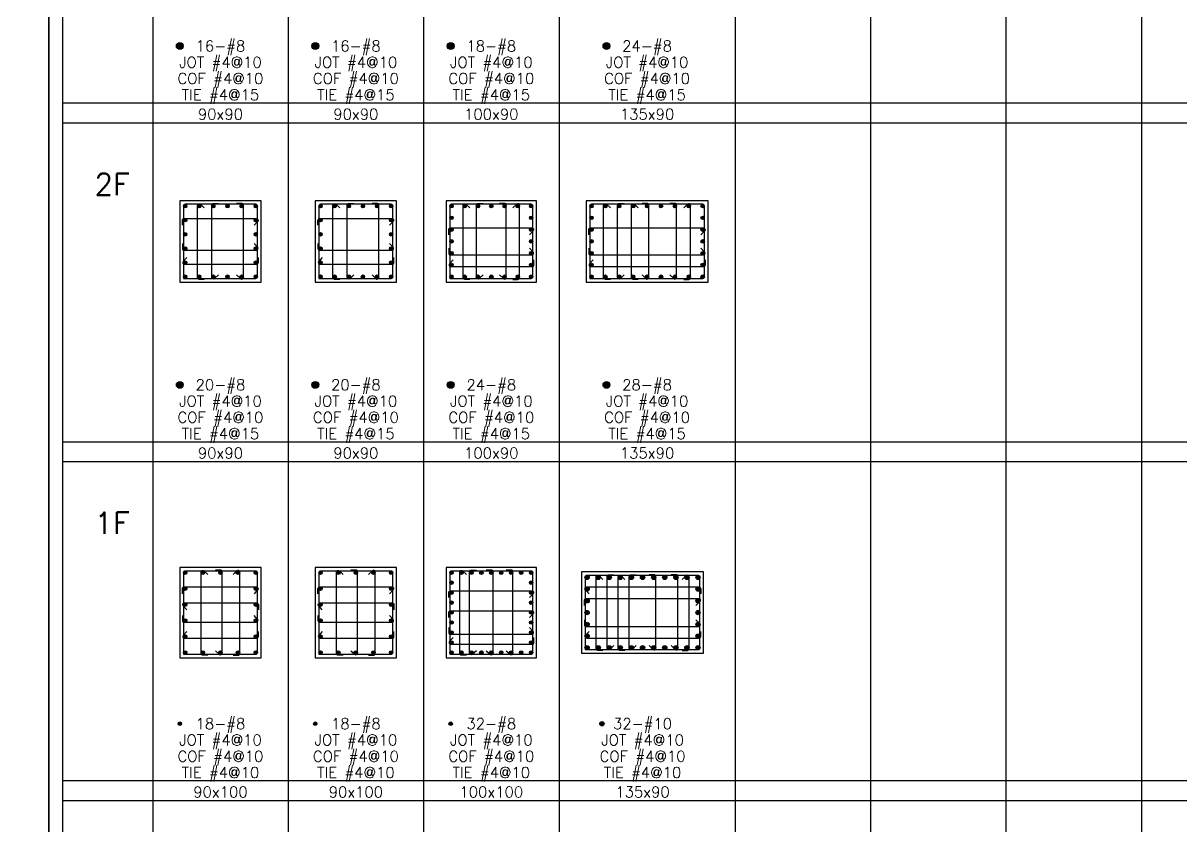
# Model space of a CAD drawing. Header units: millimetres. Extents: x 0 to 31920, y -6088 to 2522.
# Drawn here: x 9548 to 10830, y 825 to 1713 of the extents above; entities that cross this region are included whole.
import ezdxf
from ezdxf.enums import TextEntityAlignment as Align

# ---------------------------------------------------------------- set-up
doc = ezdxf.new("R2010")
doc.units = ezdxf.units.MM
doc.header["$MEASUREMENT"] = 0
for name, color, linetype in [('DwFm', 7, 'Continuous'), ('S-DIM', 2, 'Continuous'), ('S-RC', 130, 'Continuous'), ('S-REINF', 6, 'Continuous'), ('S-REINFD', 201, 'Continuous'), ('S-STUD', 1, 'Continuous'), ('S-TEXT', 2, 'Continuous')]:
    doc.layers.add(name, color=color, linetype=linetype)
doc.styles.add('CS4', font='romans.shx', dxfattribs={"width": 0.8, "bigfont": 'lsp.shx'})

# ---------------------------------------------------------------- blocks, each defined once
blk = doc.blocks.new('繪圖範圍')
blk.add_lwpolyline([(0, 51.1), (79.8, 51.1), (79.8, 0), (0, 0)], close=True)
blk = doc.blocks.new('A$C861375b4')
at = {"layer": 'S-REINFD'}
h = blk.add_hatch(color=256, dxfattribs=at)
edge = h.paths.add_edge_path()
edge.add_arc((35.9, 252.1), 1.91, 0, 360)
h = blk.add_hatch(color=256, dxfattribs=at)
edge = h.paths.add_edge_path()
edge.add_arc((55.5, 252.1), 1.91, 0, 360)
h = blk.add_hatch(color=256, dxfattribs=at)
edge = h.paths.add_edge_path()
edge.add_arc((75, 252.1), 1.91, 0, 360)
h = blk.add_hatch(color=256, dxfattribs=at)
edge = h.paths.add_edge_path()
edge.add_arc((94.5, 252.1), 1.91, 0, 360)
h = blk.add_hatch(color=256, dxfattribs=at)
edge = h.paths.add_edge_path()
edge.add_arc((114.1, 252.1), 1.91, 0, 360)
h = blk.add_hatch(color=256, dxfattribs=at)
edge = h.paths.add_edge_path()
edge.add_arc((185.9, 252.1), 1.91, 0, 360)
h = blk.add_hatch(color=256, dxfattribs=at)
edge = h.paths.add_edge_path()
edge.add_arc((205.5, 252.1), 1.91, 0, 360)
h = blk.add_hatch(color=256, dxfattribs=at)
edge = h.paths.add_edge_path()
edge.add_arc((225, 252.1), 1.91, 0, 360)
h = blk.add_hatch(color=256, dxfattribs=at)
edge = h.paths.add_edge_path()
edge.add_arc((244.5, 252.1), 1.91, 0, 360)
h = blk.add_hatch(color=256, dxfattribs=at)
edge = h.paths.add_edge_path()
edge.add_arc((264.1, 252.1), 1.91, 0, 360)
h = blk.add_hatch(color=256, dxfattribs=at)
edge = h.paths.add_edge_path()
edge.add_arc((330.9, 252.1), 1.91, 0, 360)
h = blk.add_hatch(color=256, dxfattribs=at)
edge = h.paths.add_edge_path()
edge.add_arc((341.9, 252.1), 1.91, 0, 360)
h = blk.add_hatch(color=256, dxfattribs=at)
edge = h.paths.add_edge_path()
edge.add_arc((353, 252.1), 1.91, 0, 360)
h = blk.add_hatch(color=256, dxfattribs=at)
edge = h.paths.add_edge_path()
edge.add_arc((364, 252.1), 1.91, 0, 360)
h = blk.add_hatch(color=256, dxfattribs=at)
edge = h.paths.add_edge_path()
edge.add_arc((375, 252.1), 1.91, 0, 360)
h = blk.add_hatch(color=256, dxfattribs=at)
edge = h.paths.add_edge_path()
edge.add_arc((386, 252.1), 1.91, 0, 360)
h = blk.add_hatch(color=256, dxfattribs=at)
edge = h.paths.add_edge_path()
edge.add_arc((397, 252.1), 1.91, 0, 360)
h = blk.add_hatch(color=256, dxfattribs=at)
edge = h.paths.add_edge_path()
edge.add_arc((408.1, 252.1), 1.91, 0, 360)
h = blk.add_hatch(color=256, dxfattribs=at)
edge = h.paths.add_edge_path()
edge.add_arc((419.1, 252.1), 1.91, 0, 360)
h = blk.add_hatch(color=256, dxfattribs=at)
edge = h.paths.add_edge_path()
edge.add_arc((481.1, 246.9), 2.38, 0, 360)
h = blk.add_hatch(color=256, dxfattribs=at)
edge = h.paths.add_edge_path()
edge.add_arc((493.4, 246.9), 2.38, 0, 360)
h = blk.add_hatch(color=256, dxfattribs=at)
edge = h.paths.add_edge_path()
edge.add_arc((505.6, 246.9), 2.38, 0, 360)
h = blk.add_hatch(color=256, dxfattribs=at)
edge = h.paths.add_edge_path()
edge.add_arc((517.9, 246.9), 2.38, 0, 360)
h = blk.add_hatch(color=256, dxfattribs=at)
edge = h.paths.add_edge_path()
edge.add_arc((530.2, 246.9), 2.38, 0, 360)
h = blk.add_hatch(color=256, dxfattribs=at)
edge = h.paths.add_edge_path()
edge.add_arc((542.5, 246.9), 2.38, 0, 360)
h = blk.add_hatch(color=256, dxfattribs=at)
edge = h.paths.add_edge_path()
edge.add_arc((554.8, 246.9), 2.38, 0, 360)
h = blk.add_hatch(color=256, dxfattribs=at)
edge = h.paths.add_edge_path()
edge.add_arc((567.1, 246.9), 2.38, 0, 360)
h = blk.add_hatch(color=256, dxfattribs=at)
edge = h.paths.add_edge_path()
edge.add_arc((579.4, 246.9), 2.38, 0, 360)
h = blk.add_hatch(color=256, dxfattribs=at)
edge = h.paths.add_edge_path()
edge.add_arc((591.6, 246.9), 2.38, 0, 360)
h = blk.add_hatch(color=256, dxfattribs=at)
edge = h.paths.add_edge_path()
edge.add_arc((603.9, 246.9), 2.38, 0, 360)
h = blk.add_hatch(color=256, dxfattribs=at)
edge = h.paths.add_edge_path()
edge.add_arc((35.9, 234.5), 1.91, 0, 360)
h = blk.add_hatch(color=256, dxfattribs=at)
edge = h.paths.add_edge_path()
edge.add_arc((114.1, 234.5), 1.91, 0, 360)
h = blk.add_hatch(color=256, dxfattribs=at)
edge = h.paths.add_edge_path()
edge.add_arc((185.9, 234.5), 1.91, 0, 360)
h = blk.add_hatch(color=256, dxfattribs=at)
edge = h.paths.add_edge_path()
edge.add_arc((264.1, 234.5), 1.91, 0, 360)
h = blk.add_hatch(color=256, dxfattribs=at)
edge = h.paths.add_edge_path()
edge.add_arc((330.9, 241.1), 1.91, 0, 360)
h = blk.add_hatch(color=256, dxfattribs=at)
edge = h.paths.add_edge_path()
edge.add_arc((330.9, 230), 1.91, 0, 360)
h = blk.add_hatch(color=256, dxfattribs=at)
edge = h.paths.add_edge_path()
edge.add_arc((419.1, 241.1), 1.91, 0, 360)
h = blk.add_hatch(color=256, dxfattribs=at)
edge = h.paths.add_edge_path()
edge.add_arc((419.1, 230), 1.91, 0, 360)
h = blk.add_hatch(color=256, dxfattribs=at)
edge = h.paths.add_edge_path()
edge.add_arc((481.1, 234), 2.38, 0, 360)
h = blk.add_hatch(color=256, dxfattribs=at)
edge = h.paths.add_edge_path()
edge.add_arc((603.9, 234), 2.38, 0, 360)
h = blk.add_hatch(color=256, dxfattribs=at)
edge = h.paths.add_edge_path()
edge.add_arc((35.9, 216.8), 1.91, 0, 360)
h = blk.add_hatch(color=256, dxfattribs=at)
edge = h.paths.add_edge_path()
edge.add_arc((114.1, 216.8), 1.91, 0, 360)
h = blk.add_hatch(color=256, dxfattribs=at)
edge = h.paths.add_edge_path()
edge.add_arc((185.9, 216.8), 1.91, 0, 360)
h = blk.add_hatch(color=256, dxfattribs=at)
edge = h.paths.add_edge_path()
edge.add_arc((264.1, 216.8), 1.91, 0, 360)
h = blk.add_hatch(color=256, dxfattribs=at)
edge = h.paths.add_edge_path()
edge.add_arc((330.9, 219), 1.91, 0, 360)
h = blk.add_hatch(color=256, dxfattribs=at)
edge = h.paths.add_edge_path()
edge.add_arc((419.1, 219), 1.91, 0, 360)
h = blk.add_hatch(color=256, dxfattribs=at)
edge = h.paths.add_edge_path()
edge.add_arc((481.1, 221), 2.38, 0, 360)
h = blk.add_hatch(color=256, dxfattribs=at)
edge = h.paths.add_edge_path()
edge.add_arc((603.9, 221), 2.38, 0, 360)
h = blk.add_hatch(color=256, dxfattribs=at)
edge = h.paths.add_edge_path()
edge.add_arc((330.9, 208), 1.91, 0, 360)
h = blk.add_hatch(color=256, dxfattribs=at)
edge = h.paths.add_edge_path()
edge.add_arc((419.1, 208), 1.91, 0, 360)
h = blk.add_hatch(color=256, dxfattribs=at)
edge = h.paths.add_edge_path()
edge.add_arc((481.1, 208), 2.38, 0, 360)
h = blk.add_hatch(color=256, dxfattribs=at)
edge = h.paths.add_edge_path()
edge.add_arc((603.9, 208), 2.38, 0, 360)
h = blk.add_hatch(color=256, dxfattribs=at)
edge = h.paths.add_edge_path()
edge.add_arc((35.9, 199.2), 1.91, 0, 360)
h = blk.add_hatch(color=256, dxfattribs=at)
edge = h.paths.add_edge_path()
edge.add_arc((114.1, 199.2), 1.91, 0, 360)
h = blk.add_hatch(color=256, dxfattribs=at)
edge = h.paths.add_edge_path()
edge.add_arc((185.9, 199.2), 1.91, 0, 360)
h = blk.add_hatch(color=256, dxfattribs=at)
edge = h.paths.add_edge_path()
edge.add_arc((264.1, 199.2), 1.91, 0, 360)
h = blk.add_hatch(color=256, dxfattribs=at)
edge = h.paths.add_edge_path()
edge.add_arc((330.9, 197), 1.91, 0, 360)
h = blk.add_hatch(color=256, dxfattribs=at)
edge = h.paths.add_edge_path()
edge.add_arc((419.1, 197), 1.91, 0, 360)
h = blk.add_hatch(color=256, dxfattribs=at)
edge = h.paths.add_edge_path()
edge.add_arc((481.1, 195), 2.38, 0, 360)
h = blk.add_hatch(color=256, dxfattribs=at)
edge = h.paths.add_edge_path()
edge.add_arc((603.9, 195), 2.38, 0, 360)
h = blk.add_hatch(color=256, dxfattribs=at)
edge = h.paths.add_edge_path()
edge.add_arc((35.9, 181.5), 1.91, 0, 360)
h = blk.add_hatch(color=256, dxfattribs=at)
edge = h.paths.add_edge_path()
edge.add_arc((114.1, 181.5), 1.91, 0, 360)
h = blk.add_hatch(color=256, dxfattribs=at)
edge = h.paths.add_edge_path()
edge.add_arc((185.9, 181.5), 1.91, 0, 360)
h = blk.add_hatch(color=256, dxfattribs=at)
edge = h.paths.add_edge_path()
edge.add_arc((264.1, 181.5), 1.91, 0, 360)
h = blk.add_hatch(color=256, dxfattribs=at)
edge = h.paths.add_edge_path()
edge.add_arc((330.9, 186), 1.91, 0, 360)
h = blk.add_hatch(color=256, dxfattribs=at)
edge = h.paths.add_edge_path()
edge.add_arc((419.1, 186), 1.91, 0, 360)
h = blk.add_hatch(color=256, dxfattribs=at)
edge = h.paths.add_edge_path()
edge.add_arc((481.1, 182), 2.38, 0, 360)
h = blk.add_hatch(color=256, dxfattribs=at)
edge = h.paths.add_edge_path()
edge.add_arc((603.9, 182), 2.38, 0, 360)
h = blk.add_hatch(color=256, dxfattribs=at)
edge = h.paths.add_edge_path()
edge.add_arc((330.9, 174.9), 1.91, 0, 360)
h = blk.add_hatch(color=256, dxfattribs=at)
edge = h.paths.add_edge_path()
edge.add_arc((419.1, 174.9), 1.91, 0, 360)
h = blk.add_hatch(color=256, dxfattribs=at)
edge = h.paths.add_edge_path()
edge.add_arc((481.1, 169.1), 2.38, 0, 360)
h = blk.add_hatch(color=256, dxfattribs=at)
edge = h.paths.add_edge_path()
edge.add_arc((493.4, 169.1), 2.38, 0, 360)
h = blk.add_hatch(color=256, dxfattribs=at)
edge = h.paths.add_edge_path()
edge.add_arc((505.6, 169.1), 2.38, 0, 360)
h = blk.add_hatch(color=256, dxfattribs=at)
edge = h.paths.add_edge_path()
edge.add_arc((517.9, 169.1), 2.38, 0, 360)
h = blk.add_hatch(color=256, dxfattribs=at)
edge = h.paths.add_edge_path()
edge.add_arc((530.2, 169.1), 2.38, 0, 360)
h = blk.add_hatch(color=256, dxfattribs=at)
edge = h.paths.add_edge_path()
edge.add_arc((542.5, 169.1), 2.38, 0, 360)
h = blk.add_hatch(color=256, dxfattribs=at)
edge = h.paths.add_edge_path()
edge.add_arc((554.8, 169.1), 2.38, 0, 360)
h = blk.add_hatch(color=256, dxfattribs=at)
edge = h.paths.add_edge_path()
edge.add_arc((567.1, 169.1), 2.38, 0, 360)
h = blk.add_hatch(color=256, dxfattribs=at)
edge = h.paths.add_edge_path()
edge.add_arc((579.4, 169.1), 2.38, 0, 360)
h = blk.add_hatch(color=256, dxfattribs=at)
edge = h.paths.add_edge_path()
edge.add_arc((591.6, 169.1), 2.38, 0, 360)
h = blk.add_hatch(color=256, dxfattribs=at)
edge = h.paths.add_edge_path()
edge.add_arc((603.9, 169.1), 2.38, 0, 360)
h = blk.add_hatch(color=256, dxfattribs=at)
edge = h.paths.add_edge_path()
edge.add_arc((35.9, 163.9), 1.91, 0, 360)
h = blk.add_hatch(color=256, dxfattribs=at)
edge = h.paths.add_edge_path()
edge.add_arc((55.5, 163.9), 1.91, 0, 360)
h = blk.add_hatch(color=256, dxfattribs=at)
edge = h.paths.add_edge_path()
edge.add_arc((75, 163.9), 1.91, 0, 360)
h = blk.add_hatch(color=256, dxfattribs=at)
edge = h.paths.add_edge_path()
edge.add_arc((94.5, 163.9), 1.91, 0, 360)
h = blk.add_hatch(color=256, dxfattribs=at)
edge = h.paths.add_edge_path()
edge.add_arc((114.1, 163.9), 1.91, 0, 360)
h = blk.add_hatch(color=256, dxfattribs=at)
edge = h.paths.add_edge_path()
edge.add_arc((185.9, 163.9), 1.91, 0, 360)
h = blk.add_hatch(color=256, dxfattribs=at)
edge = h.paths.add_edge_path()
edge.add_arc((205.5, 163.9), 1.91, 0, 360)
h = blk.add_hatch(color=256, dxfattribs=at)
edge = h.paths.add_edge_path()
edge.add_arc((225, 163.9), 1.91, 0, 360)
h = blk.add_hatch(color=256, dxfattribs=at)
edge = h.paths.add_edge_path()
edge.add_arc((244.5, 163.9), 1.91, 0, 360)
h = blk.add_hatch(color=256, dxfattribs=at)
edge = h.paths.add_edge_path()
edge.add_arc((264.1, 163.9), 1.91, 0, 360)
h = blk.add_hatch(color=256, dxfattribs=at)
edge = h.paths.add_edge_path()
edge.add_arc((330.9, 163.9), 1.91, 0, 360)
h = blk.add_hatch(color=256, dxfattribs=at)
edge = h.paths.add_edge_path()
edge.add_arc((341.9, 163.9), 1.91, 0, 360)
h = blk.add_hatch(color=256, dxfattribs=at)
edge = h.paths.add_edge_path()
edge.add_arc((353, 163.9), 1.91, 0, 360)
h = blk.add_hatch(color=256, dxfattribs=at)
edge = h.paths.add_edge_path()
edge.add_arc((364, 163.9), 1.91, 0, 360)
h = blk.add_hatch(color=256, dxfattribs=at)
edge = h.paths.add_edge_path()
edge.add_arc((375, 163.9), 1.91, 0, 360)
h = blk.add_hatch(color=256, dxfattribs=at)
edge = h.paths.add_edge_path()
edge.add_arc((386, 163.9), 1.91, 0, 360)
h = blk.add_hatch(color=256, dxfattribs=at)
edge = h.paths.add_edge_path()
edge.add_arc((397, 163.9), 1.91, 0, 360)
h = blk.add_hatch(color=256, dxfattribs=at)
edge = h.paths.add_edge_path()
edge.add_arc((408.1, 163.9), 1.91, 0, 360)
h = blk.add_hatch(color=256, dxfattribs=at)
edge = h.paths.add_edge_path()
edge.add_arc((419.1, 163.9), 1.91, 0, 360)
h = blk.add_hatch(color=256, dxfattribs=at)
edge = h.paths.add_edge_path()
edge.add_arc((30, 85), 1.91, 0, 360)
h = blk.add_hatch(color=256, dxfattribs=at)
edge = h.paths.add_edge_path()
edge.add_arc((180, 85), 1.91, 0, 360)
h = blk.add_hatch(color=256, dxfattribs=at)
edge = h.paths.add_edge_path()
edge.add_arc((330, 85), 1.91, 0, 360)
h = blk.add_hatch(color=256, dxfattribs=at)
edge = h.paths.add_edge_path()
edge.add_arc((497.5, 85), 2.38, 0, 360)
at = {"layer": 'S-RC'}
for points in [[(30, 158), (120, 158), (120, 258), (30, 258), (30, 158)], [(180, 158), (270, 158), (270, 258), (180, 258), (180, 158)], [(325, 158), (425, 158), (425, 258), (325, 258), (325, 158)], [(475, 163), (610, 163), (610, 253), (475, 253), (475, 163)]]:
    blk.add_lwpolyline(points, dxfattribs=at)
at = {"layer": 'S-REINF', "color": 2}
for points in [[(34, 162), (114.1, 162, 0.414214), (116, 163.9), (116, 252.1, 0.414214), (114.1, 254), (35.9, 254, 0.414214), (34, 252.1), (34, 162)], [(61, 160.9), (55.4, 160.9, -0.414214), (53.5, 162.8), (53.5, 252.8, -0.653352), (56.7, 254.2), (61, 250.2)], [(69.4, 165.8), (73.7, 161.8, 0.653352), (76.9, 163.2), (76.9, 253.2, 0.414214), (75, 255.1), (69.4, 255.1)], [(89, 160.9), (94.6, 160.9, 0.414214), (96.5, 162.8), (96.5, 252.8, 0.653352), (93.3, 254.2), (89, 250.2)], [(184, 162), (264.1, 162, 0.414214), (266, 163.9), (266, 252.1, 0.414214), (264.1, 254), (185.9, 254, 0.414214), (184, 252.1), (184, 162)], [(211, 160.9), (205.4, 160.9, -0.414214), (203.5, 162.8), (203.5, 252.8, -0.653352), (206.7, 254.2), (211, 250.2)], [(219.4, 165.8), (223.7, 161.8, 0.653352), (226.9, 163.2), (226.9, 253.2, 0.414214), (225, 255.1), (219.4, 255.1)], [(239, 160.9), (244.6, 160.9, 0.414214), (246.5, 162.8), (246.5, 252.8, 0.653352), (243.3, 254.2), (239, 250.2)], [(329, 162), (419.1, 162, 0.414214), (421, 163.9), (421, 252.1, 0.414214), (419.1, 254), (330.9, 254, 0.414214), (329, 252.1), (329, 162)], [(347.5, 160.9), (341.9, 160.9, -0.414214), (340, 162.8), (340, 252.8, -0.653352), (343.2, 254.2), (347.5, 250.2)], [(358.5, 165.8), (354.2, 161.8, -0.653352), (351, 163.2), (351, 253.2, -0.414214), (352.9, 255.1), (358.5, 255.1)], [(369.4, 165.8), (373.7, 161.8, 0.653352), (376.9, 163.2), (376.9, 253.2, 0.414214), (375, 255.1), (369.4, 255.1)], [(391.5, 165.8), (395.8, 161.8, 0.653352), (399, 163.2), (399, 253.2, 0.414214), (397.1, 255.1), (391.5, 255.1)], [(479, 167), (604.1, 167, 0.414214), (606, 168.9), (606, 247.1, 0.414214), (604.1, 249), (480.9, 249, 0.414214), (479, 247.1), (479, 167)], [(498.5, 166.1), (492.9, 166.1, -0.414214), (491, 168), (491, 247.4, -0.665297), (494.2, 248.8), (498.5, 244.6)], [(510.8, 171.4), (506.5, 167.2, -0.665297), (503.3, 168.6), (503.3, 248, -0.414214), (505.2, 249.9), (510.8, 249.9)], [(523, 166.1), (517.4, 166.1, -0.414214), (515.5, 168), (515.5, 247.4, -0.665297), (518.8, 248.8), (523, 244.6)], [(535.3, 171.4), (531.1, 167.2, -0.665297), (527.8, 168.6), (527.8, 248, -0.414214), (529.7, 249.9), (535.3, 249.9)], [(549.7, 171.4), (553.9, 167.2, 0.665297), (557.2, 168.6), (557.2, 248, 0.414214), (555.3, 249.9), (549.7, 249.9)], [(574.2, 171.4), (578.5, 167.2, 0.665297), (581.7, 168.6), (581.7, 248, 0.414214), (579.8, 249.9), (574.2, 249.9)], [(586.5, 166.1), (592.1, 166.1, 0.414214), (594, 168), (594, 247.4, 0.665297), (590.8, 248.8), (586.5, 244.6)], [(32.9, 228.9), (32.9, 234.5, -0.414214), (34.8, 236.4), (114.8, 236.4, -0.653352), (116.2, 233.2), (112.2, 228.9)], [(182.9, 228.9), (182.9, 234.5, -0.414214), (184.8, 236.4), (264.8, 236.4, -0.653352), (266.2, 233.2), (262.2, 228.9)], [(327.9, 224.5), (327.9, 230.1, -0.414214), (329.8, 232), (419.8, 232, -0.653352), (421.2, 228.8), (417.2, 224.5)], [(483.4, 228.8), (479.2, 233.1, -0.665297), (480.6, 236.3), (605, 236.3, -0.414214), (606.9, 234.4), (606.9, 228.8)], [(37.8, 211.2), (33.8, 215.5, -0.653352), (35.2, 218.7), (115.2, 218.7, -0.414214), (117.1, 216.8), (117.1, 211.2)], [(187.8, 211.2), (183.8, 215.5, -0.653352), (185.2, 218.7), (265.2, 218.7, -0.414214), (267.1, 216.8), (267.1, 211.2)], [(478.1, 215.9), (478.1, 221.5, -0.414214), (480, 223.4), (604.4, 223.4, -0.665297), (605.8, 220.1), (601.6, 215.9)], [(327.9, 202.4), (327.9, 208, -0.414214), (329.8, 209.9), (419.8, 209.9, -0.653352), (421.2, 206.7), (417.2, 202.4)], [(32.9, 204.8), (32.9, 199.2, 0.414214), (34.8, 197.3), (114.8, 197.3, 0.653352), (116.2, 200.5), (112.2, 204.8)], [(182.9, 204.8), (182.9, 199.2, 0.414214), (184.8, 197.3), (264.8, 197.3, 0.653352), (266.2, 200.5), (262.2, 204.8)], [(478.1, 200.1), (478.1, 194.5, 0.414214), (480, 192.6), (604.4, 192.6, 0.665297), (605.8, 195.9), (601.6, 200.1)], [(37.8, 187.1), (33.8, 182.8, 0.653352), (35.2, 179.6), (115.2, 179.6, 0.414214), (117.1, 181.5), (117.1, 187.1)], [(187.8, 187.1), (183.8, 182.8, 0.653352), (185.2, 179.6), (265.2, 179.6, 0.414214), (267.1, 181.5), (267.1, 187.1)], [(327.9, 191.5), (327.9, 185.9, 0.414214), (329.8, 184), (419.8, 184, 0.653352), (421.2, 187.2), (417.2, 191.5)], [(332.8, 180.5), (328.8, 176.2, 0.653352), (330.2, 173), (420.2, 173, 0.414214), (422.1, 174.9), (422.1, 180.5)], [(483.4, 187.2), (479.2, 182.9, 0.665297), (480.6, 179.7), (605, 179.7, 0.414214), (606.9, 181.6), (606.9, 187.2)]]:
    blk.add_lwpolyline(points, format="xyb", dxfattribs=at)
at = {"layer": 'S-REINFD'}
for centre, radius in [((35.9, 252.1), 1.91), ((55.5, 252.1), 1.91), ((75, 252.1), 1.91), ((94.5, 252.1), 1.91), ((114.1, 252.1), 1.91), ((185.9, 252.1), 1.91), ((205.5, 252.1), 1.91), ((225, 252.1), 1.91), ((244.5, 252.1), 1.91), ((264.1, 252.1), 1.91), ((330.9, 252.1), 1.91), ((341.9, 252.1), 1.91), ((353, 252.1), 1.91), ((364, 252.1), 1.91), ((375, 252.1), 1.91), ((386, 252.1), 1.91), ((397, 252.1), 1.91), ((408.1, 252.1), 1.91), ((419.1, 252.1), 1.91), ((481.1, 246.9), 2.38), ((493.4, 246.9), 2.38), ((505.6, 246.9), 2.38), ((517.9, 246.9), 2.38), ((530.2, 246.9), 2.38), ((542.5, 246.9), 2.38), ((554.8, 246.9), 2.38), ((567.1, 246.9), 2.38), ((579.4, 246.9), 2.38), ((591.6, 246.9), 2.38), ((603.9, 246.9), 2.38), ((35.9, 234.5), 1.91), ((114.1, 234.5), 1.91), ((185.9, 234.5), 1.91), ((264.1, 234.5), 1.91), ((330.9, 241.1), 1.91), ((330.9, 230), 1.91), ((419.1, 241.1), 1.91), ((419.1, 230), 1.91), ((481.1, 234), 2.38), ((603.9, 234), 2.38), ((35.9, 216.8), 1.91), ((114.1, 216.8), 1.91), ((185.9, 216.8), 1.91), ((264.1, 216.8), 1.91), ((330.9, 219), 1.91), ((419.1, 219), 1.91), ((481.1, 221), 2.38), ((603.9, 221), 2.38), ((330.9, 208), 1.91), ((419.1, 208), 1.91), ((481.1, 208), 2.38), ((603.9, 208), 2.38), ((35.9, 199.2), 1.91), ((114.1, 199.2), 1.91), ((185.9, 199.2), 1.91), ((264.1, 199.2), 1.91), ((330.9, 197), 1.91), ((419.1, 197), 1.91), ((481.1, 195), 2.38), ((603.9, 195), 2.38), ((35.9, 181.5), 1.91), ((114.1, 181.5), 1.91), ((185.9, 181.5), 1.91), ((264.1, 181.5), 1.91), ((330.9, 186), 1.91), ((419.1, 186), 1.91), ((481.1, 182), 2.38), ((603.9, 182), 2.38), ((330.9, 174.9), 1.91), ((419.1, 174.9), 1.91), ((481.1, 169.1), 2.38), ((493.4, 169.1), 2.38), ((505.6, 169.1), 2.38), ((517.9, 169.1), 2.38), ((530.2, 169.1), 2.38), ((542.5, 169.1), 2.38), ((554.8, 169.1), 2.38), ((567.1, 169.1), 2.38), ((579.4, 169.1), 2.38), ((591.6, 169.1), 2.38), ((603.9, 169.1), 2.38), ((35.9, 163.9), 1.91), ((55.5, 163.9), 1.91), ((75, 163.9), 1.91), ((94.5, 163.9), 1.91), ((114.1, 163.9), 1.91), ((185.9, 163.9), 1.91), ((205.5, 163.9), 1.91), ((225, 163.9), 1.91), ((244.5, 163.9), 1.91), ((264.1, 163.9), 1.91), ((330.9, 163.9), 1.91), ((341.9, 163.9), 1.91), ((353, 163.9), 1.91), ((364, 163.9), 1.91), ((375, 163.9), 1.91), ((386, 163.9), 1.91), ((397, 163.9), 1.91), ((408.1, 163.9), 1.91), ((419.1, 163.9), 1.91), ((30, 85), 1.91), ((180, 85), 1.91), ((330, 85), 1.91), ((497.5, 85), 2.38)]:
    blk.add_circle(centre, radius, dxfattribs=at)
at = {"layer": 'S-TEXT', "style": 'CS4'}
for s, p in [('18-#8', (75, 79)), ('18-#8', (225, 79)), ('32-#8', (375, 79)), ('32-#10', (542.5, 79)), ('JOT #4@10', (75, 61)), ('JOT #4@10', (225, 61)), ('JOT #4@10', (375, 61)), ('JOT #4@10', (542.5, 61)), ('COF #4@10', (75, 43)), ('COF #4@10', (225, 43)), ('COF #4@10', (375, 43)), ('COF #4@10', (542.5, 43)), ('TIE #4@10', (75, 25)), ('TIE #4@10', (225, 25)), ('TIE #4@10', (375, 25)), ('TIE #4@10', (542.5, 25)), ('90x100', (75, 3.5)), ('90x100', (225, 3.5)), ('100x100', (375, 3.5)), ('135x90', (542.5, 3.5))]:
    blk.add_text(s, height=12, dxfattribs=at).set_placement(p, align=Align.CENTER)

msp = doc.modelspace()

# ---------------------------------------------------------------- hatches: boundary and pattern name
at = {"layer": 'S-REINFD'}
h = msp.add_hatch(color=256, dxfattribs=at)
edge = h.paths.add_edge_path()
edge.add_arc((9721, 1688), 3.81, 0, 360)
h = msp.add_hatch(color=256, dxfattribs=at)
edge = h.paths.add_edge_path()
edge.add_arc((9871, 1688), 3.81, 0, 360)
h = msp.add_hatch(color=256, dxfattribs=at)
edge = h.paths.add_edge_path()
edge.add_arc((10021, 1688), 3.81, 0, 360)
h = msp.add_hatch(color=256, dxfattribs=at)
edge = h.paths.add_edge_path()
edge.add_arc((10193.5, 1688), 3.81, 0, 360)
h = msp.add_hatch(color=256, dxfattribs=at)
edge = h.paths.add_edge_path()
edge.add_arc((9726.9, 1510.8), 1.91, 0, 360)
h = msp.add_hatch(color=256, dxfattribs=at)
edge = h.paths.add_edge_path()
edge.add_arc((9742.5, 1510.8), 1.91, 0, 360)
h = msp.add_hatch(color=256, dxfattribs=at)
edge = h.paths.add_edge_path()
edge.add_arc((9758.2, 1510.8), 1.91, 0, 360)
h = msp.add_hatch(color=256, dxfattribs=at)
edge = h.paths.add_edge_path()
edge.add_arc((9773.8, 1510.8), 1.91, 0, 360)
h = msp.add_hatch(color=256, dxfattribs=at)
edge = h.paths.add_edge_path()
edge.add_arc((9789.5, 1510.8), 1.91, 0, 360)
h = msp.add_hatch(color=256, dxfattribs=at)
edge = h.paths.add_edge_path()
edge.add_arc((9805.1, 1510.8), 1.91, 0, 360)
h = msp.add_hatch(color=256, dxfattribs=at)
edge = h.paths.add_edge_path()
edge.add_arc((9876.9, 1510.8), 1.91, 0, 360)
h = msp.add_hatch(color=256, dxfattribs=at)
edge = h.paths.add_edge_path()
edge.add_arc((9892.5, 1510.8), 1.91, 0, 360)
h = msp.add_hatch(color=256, dxfattribs=at)
edge = h.paths.add_edge_path()
edge.add_arc((9908.2, 1510.8), 1.91, 0, 360)
h = msp.add_hatch(color=256, dxfattribs=at)
edge = h.paths.add_edge_path()
edge.add_arc((9923.8, 1510.8), 1.91, 0, 360)
h = msp.add_hatch(color=256, dxfattribs=at)
edge = h.paths.add_edge_path()
edge.add_arc((9939.5, 1510.8), 1.91, 0, 360)
h = msp.add_hatch(color=256, dxfattribs=at)
edge = h.paths.add_edge_path()
edge.add_arc((9955.1, 1510.8), 1.91, 0, 360)
h = msp.add_hatch(color=256, dxfattribs=at)
edge = h.paths.add_edge_path()
edge.add_arc((10021.9, 1510.8), 1.91, 0, 360)
h = msp.add_hatch(color=256, dxfattribs=at)
edge = h.paths.add_edge_path()
edge.add_arc((10036.6, 1510.8), 1.91, 0, 360)
h = msp.add_hatch(color=256, dxfattribs=at)
edge = h.paths.add_edge_path()
edge.add_arc((10051.3, 1510.8), 1.91, 0, 360)
h = msp.add_hatch(color=256, dxfattribs=at)
edge = h.paths.add_edge_path()
edge.add_arc((10066, 1510.8), 1.91, 0, 360)
h = msp.add_hatch(color=256, dxfattribs=at)
edge = h.paths.add_edge_path()
edge.add_arc((10080.7, 1510.8), 1.91, 0, 360)
h = msp.add_hatch(color=256, dxfattribs=at)
edge = h.paths.add_edge_path()
edge.add_arc((10095.4, 1510.8), 1.91, 0, 360)
h = msp.add_hatch(color=256, dxfattribs=at)
edge = h.paths.add_edge_path()
edge.add_arc((10110.1, 1510.8), 1.91, 0, 360)
h = msp.add_hatch(color=256, dxfattribs=at)
edge = h.paths.add_edge_path()
edge.add_arc((10176.9, 1510.8), 1.91, 0, 360)
h = msp.add_hatch(color=256, dxfattribs=at)
edge = h.paths.add_edge_path()
edge.add_arc((10192.3, 1510.8), 1.91, 0, 360)
h = msp.add_hatch(color=256, dxfattribs=at)
edge = h.paths.add_edge_path()
edge.add_arc((10207.7, 1510.8), 1.91, 0, 360)
h = msp.add_hatch(color=256, dxfattribs=at)
edge = h.paths.add_edge_path()
edge.add_arc((10223.1, 1510.8), 1.91, 0, 360)
h = msp.add_hatch(color=256, dxfattribs=at)
edge = h.paths.add_edge_path()
edge.add_arc((10238.5, 1510.8), 1.91, 0, 360)
h = msp.add_hatch(color=256, dxfattribs=at)
edge = h.paths.add_edge_path()
edge.add_arc((10253.9, 1510.8), 1.91, 0, 360)
h = msp.add_hatch(color=256, dxfattribs=at)
edge = h.paths.add_edge_path()
edge.add_arc((10269.3, 1510.8), 1.91, 0, 360)
h = msp.add_hatch(color=256, dxfattribs=at)
edge = h.paths.add_edge_path()
edge.add_arc((10284.7, 1510.8), 1.91, 0, 360)
h = msp.add_hatch(color=256, dxfattribs=at)
edge = h.paths.add_edge_path()
edge.add_arc((10300.1, 1510.8), 1.91, 0, 360)
h = msp.add_hatch(color=256, dxfattribs=at)
edge = h.paths.add_edge_path()
edge.add_arc((9726.9, 1495.2), 1.91, 0, 360)
h = msp.add_hatch(color=256, dxfattribs=at)
edge = h.paths.add_edge_path()
edge.add_arc((9805.1, 1495.2), 1.91, 0, 360)
h = msp.add_hatch(color=256, dxfattribs=at)
edge = h.paths.add_edge_path()
edge.add_arc((9876.9, 1495.2), 1.91, 0, 360)
h = msp.add_hatch(color=256, dxfattribs=at)
edge = h.paths.add_edge_path()
edge.add_arc((9955.1, 1495.2), 1.91, 0, 360)
h = msp.add_hatch(color=256, dxfattribs=at)
edge = h.paths.add_edge_path()
edge.add_arc((10021.9, 1497.8), 1.91, 0, 360)
h = msp.add_hatch(color=256, dxfattribs=at)
edge = h.paths.add_edge_path()
edge.add_arc((10110.1, 1497.8), 1.91, 0, 360)
h = msp.add_hatch(color=256, dxfattribs=at)
edge = h.paths.add_edge_path()
edge.add_arc((10176.9, 1497.8), 1.91, 0, 360)
h = msp.add_hatch(color=256, dxfattribs=at)
edge = h.paths.add_edge_path()
edge.add_arc((10300.1, 1497.8), 1.91, 0, 360)
h = msp.add_hatch(color=256, dxfattribs=at)
edge = h.paths.add_edge_path()
edge.add_arc((9726.9, 1479.6), 1.91, 0, 360)
h = msp.add_hatch(color=256, dxfattribs=at)
edge = h.paths.add_edge_path()
edge.add_arc((9805.1, 1479.6), 1.91, 0, 360)
h = msp.add_hatch(color=256, dxfattribs=at)
edge = h.paths.add_edge_path()
edge.add_arc((9876.9, 1479.6), 1.91, 0, 360)
h = msp.add_hatch(color=256, dxfattribs=at)
edge = h.paths.add_edge_path()
edge.add_arc((9955.1, 1479.6), 1.91, 0, 360)
h = msp.add_hatch(color=256, dxfattribs=at)
edge = h.paths.add_edge_path()
edge.add_arc((10021.9, 1484.8), 1.91, 0, 360)
h = msp.add_hatch(color=256, dxfattribs=at)
edge = h.paths.add_edge_path()
edge.add_arc((10110.1, 1484.8), 1.91, 0, 360)
h = msp.add_hatch(color=256, dxfattribs=at)
edge = h.paths.add_edge_path()
edge.add_arc((10176.9, 1484.8), 1.91, 0, 360)
h = msp.add_hatch(color=256, dxfattribs=at)
edge = h.paths.add_edge_path()
edge.add_arc((10300.1, 1484.8), 1.91, 0, 360)
h = msp.add_hatch(color=256, dxfattribs=at)
edge = h.paths.add_edge_path()
edge.add_arc((9726.9, 1463.9), 1.91, 0, 360)
h = msp.add_hatch(color=256, dxfattribs=at)
edge = h.paths.add_edge_path()
edge.add_arc((9805.1, 1463.9), 1.91, 0, 360)
h = msp.add_hatch(color=256, dxfattribs=at)
edge = h.paths.add_edge_path()
edge.add_arc((9876.9, 1463.9), 1.91, 0, 360)
h = msp.add_hatch(color=256, dxfattribs=at)
edge = h.paths.add_edge_path()
edge.add_arc((9955.1, 1463.9), 1.91, 0, 360)
h = msp.add_hatch(color=256, dxfattribs=at)
edge = h.paths.add_edge_path()
edge.add_arc((10021.9, 1471.8), 1.91, 0, 360)
h = msp.add_hatch(color=256, dxfattribs=at)
edge = h.paths.add_edge_path()
edge.add_arc((10110.1, 1471.8), 1.91, 0, 360)
h = msp.add_hatch(color=256, dxfattribs=at)
edge = h.paths.add_edge_path()
edge.add_arc((10176.9, 1471.8), 1.91, 0, 360)
h = msp.add_hatch(color=256, dxfattribs=at)
edge = h.paths.add_edge_path()
edge.add_arc((10300.1, 1471.8), 1.91, 0, 360)
h = msp.add_hatch(color=256, dxfattribs=at)
edge = h.paths.add_edge_path()
edge.add_arc((9726.9, 1448.3), 1.91, 0, 360)
h = msp.add_hatch(color=256, dxfattribs=at)
edge = h.paths.add_edge_path()
edge.add_arc((9805.1, 1448.3), 1.91, 0, 360)
h = msp.add_hatch(color=256, dxfattribs=at)
edge = h.paths.add_edge_path()
edge.add_arc((9876.9, 1448.3), 1.91, 0, 360)
h = msp.add_hatch(color=256, dxfattribs=at)
edge = h.paths.add_edge_path()
edge.add_arc((9955.1, 1448.3), 1.91, 0, 360)
h = msp.add_hatch(color=256, dxfattribs=at)
edge = h.paths.add_edge_path()
edge.add_arc((10021.9, 1458.7), 1.91, 0, 360)
h = msp.add_hatch(color=256, dxfattribs=at)
edge = h.paths.add_edge_path()
edge.add_arc((10110.1, 1458.7), 1.91, 0, 360)
h = msp.add_hatch(color=256, dxfattribs=at)
edge = h.paths.add_edge_path()
edge.add_arc((10176.9, 1458.7), 1.91, 0, 360)
h = msp.add_hatch(color=256, dxfattribs=at)
edge = h.paths.add_edge_path()
edge.add_arc((10300.1, 1458.7), 1.91, 0, 360)
h = msp.add_hatch(color=256, dxfattribs=at)
edge = h.paths.add_edge_path()
edge.add_arc((10021.9, 1445.7), 1.91, 0, 360)
h = msp.add_hatch(color=256, dxfattribs=at)
edge = h.paths.add_edge_path()
edge.add_arc((10110.1, 1445.7), 1.91, 0, 360)
h = msp.add_hatch(color=256, dxfattribs=at)
edge = h.paths.add_edge_path()
edge.add_arc((10176.9, 1445.7), 1.91, 0, 360)
h = msp.add_hatch(color=256, dxfattribs=at)
edge = h.paths.add_edge_path()
edge.add_arc((10300.1, 1445.7), 1.91, 0, 360)
h = msp.add_hatch(color=256, dxfattribs=at)
edge = h.paths.add_edge_path()
edge.add_arc((9726.9, 1432.7), 1.91, 0, 360)
h = msp.add_hatch(color=256, dxfattribs=at)
edge = h.paths.add_edge_path()
edge.add_arc((9742.5, 1432.7), 1.91, 0, 360)
h = msp.add_hatch(color=256, dxfattribs=at)
edge = h.paths.add_edge_path()
edge.add_arc((9758.2, 1432.7), 1.91, 0, 360)
h = msp.add_hatch(color=256, dxfattribs=at)
edge = h.paths.add_edge_path()
edge.add_arc((9773.8, 1432.7), 1.91, 0, 360)
h = msp.add_hatch(color=256, dxfattribs=at)
edge = h.paths.add_edge_path()
edge.add_arc((9789.5, 1432.7), 1.91, 0, 360)
h = msp.add_hatch(color=256, dxfattribs=at)
edge = h.paths.add_edge_path()
edge.add_arc((9805.1, 1432.7), 1.91, 0, 360)
h = msp.add_hatch(color=256, dxfattribs=at)
edge = h.paths.add_edge_path()
edge.add_arc((9876.9, 1432.7), 1.91, 0, 360)
h = msp.add_hatch(color=256, dxfattribs=at)
edge = h.paths.add_edge_path()
edge.add_arc((9892.5, 1432.7), 1.91, 0, 360)
h = msp.add_hatch(color=256, dxfattribs=at)
edge = h.paths.add_edge_path()
edge.add_arc((9908.2, 1432.7), 1.91, 0, 360)
h = msp.add_hatch(color=256, dxfattribs=at)
edge = h.paths.add_edge_path()
edge.add_arc((9923.8, 1432.7), 1.91, 0, 360)
h = msp.add_hatch(color=256, dxfattribs=at)
edge = h.paths.add_edge_path()
edge.add_arc((9939.5, 1432.7), 1.91, 0, 360)
h = msp.add_hatch(color=256, dxfattribs=at)
edge = h.paths.add_edge_path()
edge.add_arc((9955.1, 1432.7), 1.91, 0, 360)
h = msp.add_hatch(color=256, dxfattribs=at)
edge = h.paths.add_edge_path()
edge.add_arc((10021.9, 1432.7), 1.91, 0, 360)
h = msp.add_hatch(color=256, dxfattribs=at)
edge = h.paths.add_edge_path()
edge.add_arc((10036.6, 1432.7), 1.91, 0, 360)
h = msp.add_hatch(color=256, dxfattribs=at)
edge = h.paths.add_edge_path()
edge.add_arc((10051.3, 1432.7), 1.91, 0, 360)
h = msp.add_hatch(color=256, dxfattribs=at)
edge = h.paths.add_edge_path()
edge.add_arc((10066, 1432.7), 1.91, 0, 360)
h = msp.add_hatch(color=256, dxfattribs=at)
edge = h.paths.add_edge_path()
edge.add_arc((10080.7, 1432.7), 1.91, 0, 360)
h = msp.add_hatch(color=256, dxfattribs=at)
edge = h.paths.add_edge_path()
edge.add_arc((10095.4, 1432.7), 1.91, 0, 360)
h = msp.add_hatch(color=256, dxfattribs=at)
edge = h.paths.add_edge_path()
edge.add_arc((10110.1, 1432.7), 1.91, 0, 360)
h = msp.add_hatch(color=256, dxfattribs=at)
edge = h.paths.add_edge_path()
edge.add_arc((10176.9, 1432.7), 1.91, 0, 360)
h = msp.add_hatch(color=256, dxfattribs=at)
edge = h.paths.add_edge_path()
edge.add_arc((10192.3, 1432.7), 1.91, 0, 360)
h = msp.add_hatch(color=256, dxfattribs=at)
edge = h.paths.add_edge_path()
edge.add_arc((10207.7, 1432.7), 1.91, 0, 360)
h = msp.add_hatch(color=256, dxfattribs=at)
edge = h.paths.add_edge_path()
edge.add_arc((10223.1, 1432.7), 1.91, 0, 360)
h = msp.add_hatch(color=256, dxfattribs=at)
edge = h.paths.add_edge_path()
edge.add_arc((10238.5, 1432.7), 1.91, 0, 360)
h = msp.add_hatch(color=256, dxfattribs=at)
edge = h.paths.add_edge_path()
edge.add_arc((10253.9, 1432.7), 1.91, 0, 360)
h = msp.add_hatch(color=256, dxfattribs=at)
edge = h.paths.add_edge_path()
edge.add_arc((10269.3, 1432.7), 1.91, 0, 360)
h = msp.add_hatch(color=256, dxfattribs=at)
edge = h.paths.add_edge_path()
edge.add_arc((10284.7, 1432.7), 1.91, 0, 360)
h = msp.add_hatch(color=256, dxfattribs=at)
edge = h.paths.add_edge_path()
edge.add_arc((10300.1, 1432.7), 1.91, 0, 360)
h = msp.add_hatch(color=256, dxfattribs=at)
edge = h.paths.add_edge_path()
edge.add_arc((9721, 1313), 3.81, 0, 360)
h = msp.add_hatch(color=256, dxfattribs=at)
edge = h.paths.add_edge_path()
edge.add_arc((9871, 1313), 3.81, 0, 360)
h = msp.add_hatch(color=256, dxfattribs=at)
edge = h.paths.add_edge_path()
edge.add_arc((10021, 1313), 3.81, 0, 360)
h = msp.add_hatch(color=256, dxfattribs=at)
edge = h.paths.add_edge_path()
edge.add_arc((10193.5, 1313), 3.81, 0, 360)

# ---------------------------------------------------------------- linework, layer by layer
at = {"layer": 'S-RC'}
for points in [[(9721, 1426.8), (9811, 1426.8), (9811, 1516.8), (9721, 1516.8), (9721, 1426.8)], [(9871, 1426.8), (9961, 1426.8), (9961, 1516.8), (9871, 1516.8), (9871, 1426.8)], [(10016, 1426.8), (10116, 1426.8), (10116, 1516.8), (10016, 1516.8), (10016, 1426.8)], [(10171, 1426.8), (10306, 1426.8), (10306, 1516.8), (10171, 1516.8), (10171, 1426.8)]]:
    msp.add_lwpolyline(points, dxfattribs=at)
at = {"layer": 'S-REINF', "color": 2}
for points in [[(9748.1, 1429.7), (9742.5, 1429.7, -0.414214), (9740.6, 1431.6), (9740.6, 1511.5, -0.653352), (9743.8, 1512.9), (9748.1, 1508.9)], [(9763.8, 1434.6), (9759.5, 1430.6, -0.653352), (9756.3, 1432), (9756.3, 1511.9, -0.414214), (9758.2, 1513.8), (9763.8, 1513.8)], [(9783.9, 1434.6), (9788.2, 1430.6, 0.653352), (9791.4, 1432), (9791.4, 1511.9, 0.414214), (9789.5, 1513.8), (9783.9, 1513.8)], [(9898.1, 1429.7), (9892.5, 1429.7, -0.414214), (9890.6, 1431.6), (9890.6, 1511.5, -0.653352), (9893.8, 1512.9), (9898.1, 1508.9)], [(9913.8, 1434.6), (9909.5, 1430.6, -0.653352), (9906.3, 1432), (9906.3, 1511.9, -0.414214), (9908.2, 1513.8), (9913.8, 1513.8)], [(9933.9, 1434.6), (9938.2, 1430.6, 0.653352), (9941.4, 1432), (9941.4, 1511.9, 0.414214), (9939.5, 1513.8), (9933.9, 1513.8)], [(10042.2, 1429.7), (10036.6, 1429.7, -0.414214), (10034.7, 1431.6), (10034.7, 1511.5, -0.653352), (10037.9, 1512.9), (10042.2, 1508.9)], [(10056.9, 1434.6), (10052.6, 1430.6, -0.653352), (10049.4, 1432), (10049.4, 1511.9, -0.414214), (10051.3, 1513.8), (10056.9, 1513.8)], [(10075.1, 1434.6), (10079.4, 1430.6, 0.653352), (10082.6, 1432), (10082.6, 1511.9, 0.414214), (10080.7, 1513.8), (10075.1, 1513.8)], [(10089.8, 1429.7), (10095.4, 1429.7, 0.414214), (10097.3, 1431.6), (10097.3, 1511.5, 0.653352), (10094.1, 1512.9), (10089.8, 1508.9)], [(10197.9, 1429.7), (10192.3, 1429.7, -0.414214), (10190.4, 1431.6), (10190.4, 1511.5, -0.653352), (10193.6, 1512.9), (10197.9, 1508.9)], [(10213.3, 1434.6), (10209, 1430.6, -0.653352), (10205.8, 1432), (10205.8, 1511.9, -0.414214), (10207.7, 1513.8), (10213.3, 1513.8)], [(10228.7, 1429.7), (10223.1, 1429.7, -0.414214), (10221.2, 1431.6), (10221.2, 1511.5, -0.653352), (10224.4, 1512.9), (10228.7, 1508.9)], [(10232.9, 1434.6), (10237.2, 1430.6, 0.653352), (10240.4, 1432), (10240.4, 1511.9, 0.414214), (10238.5, 1513.8), (10232.9, 1513.8)], [(10263.7, 1434.6), (10268, 1430.6, 0.653352), (10271.2, 1432), (10271.2, 1511.9, 0.414214), (10269.3, 1513.8), (10263.7, 1513.8)], [(10279.1, 1429.7), (10284.7, 1429.7, 0.414214), (10286.6, 1431.6), (10286.6, 1511.5, 0.653352), (10283.4, 1512.9), (10279.1, 1508.9)], [(9725, 1430.8), (9805.1, 1430.8, 0.414214), (9807, 1432.7), (9807, 1510.8, 0.414214), (9805.1, 1512.8), (9726.9, 1512.8, 0.414214), (9725, 1510.8), (9725, 1430.8)], [(9875, 1430.8), (9955.1, 1430.8, 0.414214), (9957, 1432.7), (9957, 1510.8, 0.414214), (9955.1, 1512.8), (9876.9, 1512.8, 0.414214), (9875, 1510.8), (9875, 1430.8)], [(10020, 1430.8), (10110.1, 1430.8, 0.414214), (10112, 1432.7), (10112, 1510.8, 0.414214), (10110.1, 1512.8), (10021.9, 1512.8, 0.414214), (10020, 1510.8), (10020, 1430.8)], [(10175, 1430.8), (10300.1, 1430.8, 0.414214), (10302, 1432.7), (10302, 1510.8, 0.414214), (10300.1, 1512.8), (10176.9, 1512.8, 0.414214), (10175, 1510.8), (10175, 1430.8)], [(9723.9, 1489.6), (9723.9, 1495.2, -0.414214), (9725.8, 1497.1), (9805.8, 1497.1, -0.653352), (9807.2, 1493.9), (9803.2, 1489.6)], [(9873.9, 1489.6), (9873.9, 1495.2, -0.414214), (9875.8, 1497.1), (9955.8, 1497.1, -0.653352), (9957.2, 1493.9), (9953.2, 1489.6)], [(10018.9, 1479.2), (10018.9, 1484.8, -0.414214), (10020.8, 1486.7), (10110.8, 1486.7, -0.653352), (10112.2, 1483.5), (10108.2, 1479.2)], [(10173.9, 1479.2), (10173.9, 1484.8, -0.414214), (10175.8, 1486.7), (10300.8, 1486.7, -0.653352), (10302.2, 1483.5), (10298.2, 1479.2)], [(9723.9, 1469.5), (9723.9, 1463.9, 0.414214), (9725.8, 1462), (9805.8, 1462, 0.653352), (9807.2, 1465.2), (9803.2, 1469.5)], [(9873.9, 1469.5), (9873.9, 1463.9, 0.414214), (9875.8, 1462), (9955.8, 1462, 0.653352), (9957.2, 1465.2), (9953.2, 1469.5)], [(10018.9, 1464.3), (10018.9, 1458.7, 0.414214), (10020.8, 1456.8), (10110.8, 1456.8, 0.653352), (10112.2, 1460), (10108.2, 1464.3)], [(10173.9, 1464.3), (10173.9, 1458.7, 0.414214), (10175.8, 1456.8), (10300.8, 1456.8, 0.653352), (10302.2, 1460), (10298.2, 1464.3)], [(9728.8, 1453.9), (9724.8, 1449.6, 0.653352), (9726.2, 1446.4), (9806.2, 1446.4, 0.414214), (9808.1, 1448.3), (9808.1, 1453.9)], [(9878.8, 1453.9), (9874.8, 1449.6, 0.653352), (9876.2, 1446.4), (9956.2, 1446.4, 0.414214), (9958.1, 1448.3), (9958.1, 1453.9)], [(10023.8, 1451.3), (10019.8, 1447, 0.653352), (10021.2, 1443.8), (10111.2, 1443.8, 0.414214), (10113.1, 1445.7), (10113.1, 1451.3)], [(10178.8, 1451.3), (10174.8, 1447, 0.653352), (10176.2, 1443.8), (10301.2, 1443.8, 0.414214), (10303.1, 1445.7), (10303.1, 1451.3)]]:
    msp.add_lwpolyline(points, format="xyb", dxfattribs=at)
at = {"layer": 'S-REINFD'}
for centre, radius in [((9721, 1688), 3.81), ((9871, 1688), 3.81), ((10021, 1688), 3.81), ((10193.5, 1688), 3.81), ((9726.9, 1510.8), 1.91), ((9742.5, 1510.8), 1.91), ((9758.2, 1510.8), 1.91), ((9773.8, 1510.8), 1.91), ((9789.5, 1510.8), 1.91), ((9805.1, 1510.8), 1.91), ((9876.9, 1510.8), 1.91), ((9892.5, 1510.8), 1.91), ((9908.2, 1510.8), 1.91), ((9923.8, 1510.8), 1.91), ((9939.5, 1510.8), 1.91), ((9955.1, 1510.8), 1.91), ((10021.9, 1510.8), 1.91), ((10036.6, 1510.8), 1.91), ((10051.3, 1510.8), 1.91), ((10066, 1510.8), 1.91), ((10080.7, 1510.8), 1.91), ((10095.4, 1510.8), 1.91), ((10110.1, 1510.8), 1.91), ((10176.9, 1510.8), 1.91), ((10192.3, 1510.8), 1.91), ((10207.7, 1510.8), 1.91), ((10223.1, 1510.8), 1.91), ((10238.5, 1510.8), 1.91), ((10253.9, 1510.8), 1.91), ((10269.3, 1510.8), 1.91), ((10284.7, 1510.8), 1.91), ((10300.1, 1510.8), 1.91), ((9726.9, 1495.2), 1.91), ((9805.1, 1495.2), 1.91), ((9876.9, 1495.2), 1.91), ((9955.1, 1495.2), 1.91), ((10021.9, 1497.8), 1.91), ((10110.1, 1497.8), 1.91), ((10176.9, 1497.8), 1.91), ((10300.1, 1497.8), 1.91), ((9726.9, 1479.6), 1.91), ((9805.1, 1479.6), 1.91), ((9876.9, 1479.6), 1.91), ((9955.1, 1479.6), 1.91), ((10021.9, 1484.8), 1.91), ((10110.1, 1484.8), 1.91), ((10176.9, 1484.8), 1.91), ((10300.1, 1484.8), 1.91), ((9726.9, 1463.9), 1.91), ((9805.1, 1463.9), 1.91), ((9876.9, 1463.9), 1.91), ((9955.1, 1463.9), 1.91), ((10021.9, 1471.8), 1.91), ((10110.1, 1471.8), 1.91), ((10176.9, 1471.8), 1.91), ((10300.1, 1471.8), 1.91), ((9726.9, 1448.3), 1.91), ((9805.1, 1448.3), 1.91), ((9876.9, 1448.3), 1.91), ((9955.1, 1448.3), 1.91), ((10021.9, 1458.7), 1.91), ((10110.1, 1458.7), 1.91), ((10176.9, 1458.7), 1.91), ((10300.1, 1458.7), 1.91), ((10021.9, 1445.7), 1.91), ((10110.1, 1445.7), 1.91), ((10176.9, 1445.7), 1.91), ((10300.1, 1445.7), 1.91), ((9726.9, 1432.7), 1.91), ((9742.5, 1432.7), 1.91), ((9758.2, 1432.7), 1.91), ((9773.8, 1432.7), 1.91), ((9789.5, 1432.7), 1.91), ((9805.1, 1432.7), 1.91), ((9876.9, 1432.7), 1.91), ((9892.5, 1432.7), 1.91), ((9908.2, 1432.7), 1.91), ((9923.8, 1432.7), 1.91), ((9939.5, 1432.7), 1.91), ((9955.1, 1432.7), 1.91), ((10021.9, 1432.7), 1.91), ((10036.6, 1432.7), 1.91), ((10051.3, 1432.7), 1.91), ((10066, 1432.7), 1.91), ((10080.7, 1432.7), 1.91), ((10095.4, 1432.7), 1.91), ((10110.1, 1432.7), 1.91), ((10176.9, 1432.7), 1.91), ((10192.3, 1432.7), 1.91), ((10207.7, 1432.7), 1.91), ((10223.1, 1432.7), 1.91), ((10238.5, 1432.7), 1.91), ((10253.9, 1432.7), 1.91), ((10269.3, 1432.7), 1.91), ((10284.7, 1432.7), 1.91), ((10300.1, 1432.7), 1.91), ((9721, 1313), 3.81), ((9871, 1313), 3.81), ((10021, 1313), 3.81), ((10193.5, 1313), 3.81)]:
    msp.add_circle(centre, radius, dxfattribs=at)
at = {"layer": 'S-STUD'}
for p, q in [((9591, 2014), (9591, 53)), ((9691, 2014), (9691, 53)), ((9841, 2014), (9841, 53)), ((9991, 2014), (9991, 53)), ((10141, 2014), (10141, 53)), ((10336, 2014), (10336, 53)), ((10486, 2014), (10486, 53)), ((10636, 2014), (10636, 53)), ((10786, 2014), (10786, 53)), ((9591, 1625), (11836, 1625)), ((9591, 1603), (11836, 1603)), ((9591, 1250), (11836, 1250)), ((9591, 1228), (11836, 1228)), ((9591, 875), (11836, 875)), ((9591, 853), (11836, 853))]:
    msp.add_line(p, q, dxfattribs=at)

# ---------------------------------------------------------------- block references
at = {"layer": 'DwFm', "xscale": 40, "yscale": 40, "zscale": 40}
for p in [(6384, 0), (9576, 0)]:
    msp.add_blockref('繪圖範圍', p, dxfattribs=at)
at = {"layer": 'S-DIM'}
msp.add_blockref('A$C861375b4', (9691, 853), dxfattribs=at)

# ---------------------------------------------------------------- texts
at = {"layer": 'S-TEXT', "style": 'CS4'}
for s, height, p in [('16-#8', 12, (9766, 1682)), ('16-#8', 12, (9916, 1682)), ('18-#8', 12, (10066, 1682)), ('24-#8', 12, (10238.5, 1682)), ('JOT #4@10', 12, (9766, 1664)), ('JOT #4@10', 12, (9916, 1664)), ('JOT #4@10', 12, (10066, 1664)), ('JOT #4@10', 12, (10238.5, 1664)), ('COF #4@10', 12, (9766, 1646)), ('COF #4@10', 12, (9916, 1646)), ('COF #4@10', 12, (10066, 1646)), ('COF #4@10', 12, (10238.5, 1646)), ('TIE #4@15', 12, (9766, 1628)), ('TIE #4@15', 12, (9916, 1628)), ('TIE #4@15', 12, (10066, 1628)), ('TIE #4@15', 12, (10238.5, 1628)), ('90x90', 12, (9766, 1606.5)), ('90x90', 12, (9916, 1606.5)), ('100x90', 12, (10066, 1606.5)), ('135x90', 12, (10238.5, 1606.5)), ('2F', 24, (9646, 1523)), ('20-#8', 12, (9766, 1307)), ('20-#8', 12, (9916, 1307)), ('24-#8', 12, (10066, 1307)), ('28-#8', 12, (10238.5, 1307)), ('JOT #4@10', 12, (9766, 1289)), ('JOT #4@10', 12, (9916, 1289)), ('JOT #4@10', 12, (10066, 1289)), ('JOT #4@10', 12, (10238.5, 1289)), ('COF #4@10', 12, (9766, 1271)), ('COF #4@10', 12, (9916, 1271)), ('COF #4@10', 12, (10066, 1271)), ('COF #4@10', 12, (10238.5, 1271)), ('TIE #4@15', 12, (9766, 1253)), ('TIE #4@15', 12, (9916, 1253)), ('TIE #4@15', 12, (10066, 1253)), ('TIE #4@15', 12, (10238.5, 1253)), ('90x90', 12, (9766, 1231.5)), ('90x90', 12, (9916, 1231.5)), ('100x90', 12, (10066, 1231.5)), ('135x90', 12, (10238.5, 1231.5)), ('1F', 24, (9646, 1148))]:
    msp.add_text(s, height=height, dxfattribs=at).set_placement(p, align=Align.CENTER)

doc.saveas('drawing.dxf')
